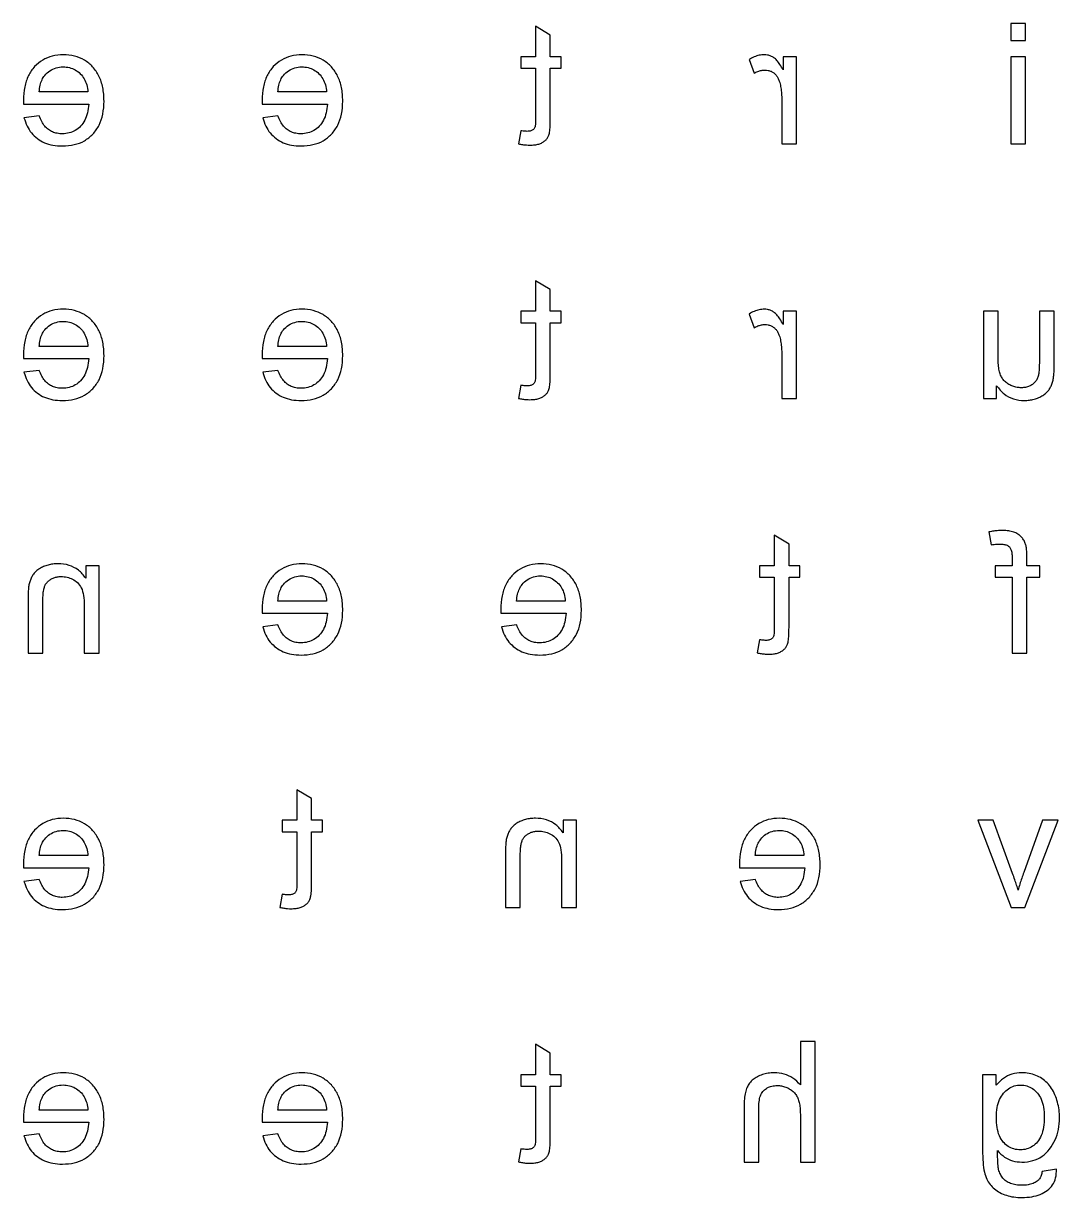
# Model space of a CAD drawing. Extents: x 20 to 296, y 20 to 296.
# Drawn here: x 163 to 228.1, y 153.2 to 227 of the extents above; entities that cross this region are included whole.
import ezdxf

# ---------------------------------------------------------------- set-up
doc = ezdxf.new("R2010")
doc.units = 0
doc.layers.add('english_lower_FINAL_Helvetica_C4_v3.0', color=7, linetype='CONTINUOUS')

msp = doc.modelspace()

# ---------------------------------------------------------------- linework, layer by layer
at = {"layer": 'english_lower_FINAL_Helvetica_C4_v3.0', "color": 7}
for p, q in [((196.102909, 226.314201), (195.177901, 226.872306)), ((195.177901, 226.872306), (195.177901, 224.955111)), ((225.971951, 227.042839), (225.041775, 227.042839)), ((225.041775, 227.042839), (225.041775, 225.973137)), ((225.971951, 225.973137), (225.971951, 227.042839)), ((196.102909, 224.955111), (196.102909, 226.314201)), ((225.041775, 225.973137), (225.971951, 225.973137)), ((225.971951, 225.973137), (225.971951, 225.973137)), ((195.177901, 224.955111), (194.242558, 224.955111)), ((194.242558, 224.955111), (194.242558, 224.231641)), ((196.785038, 224.955111), (196.102909, 224.955111)), ((196.785038, 224.231641), (196.785038, 224.955111)), ((208.593093, 224.779411), (208.913487, 223.916415)), ((211.574824, 224.955111), (210.737666, 224.955111)), ((210.737666, 224.955111), (210.737666, 224.12312)), ((211.574824, 219.467074), (211.574824, 224.955111)), ((225.971951, 224.955111), (225.041775, 224.955111)), ((225.041775, 224.955111), (225.041775, 219.467074)), ((225.971951, 219.467074), (225.971951, 224.955111)), ((194.242558, 224.231641), (195.177901, 224.231641)), ((195.177901, 224.231641), (195.177901, 221.022534)), ((196.102909, 221.074211), (196.102909, 224.231641)), ((196.102909, 224.231641), (196.785038, 224.231641)), ((167.041715, 222.738192), (163.977302, 222.738192)), ((167.041715, 222.738192), (167.041715, 222.738192)), ((182.04172, 222.738192), (178.977308, 222.738192)), ((182.04172, 222.738192), (182.04172, 222.738192)), ((210.644648, 222.340283), (210.644648, 219.467074)), ((163.000618, 221.973381), (167.093392, 221.973381)), ((178.000624, 221.973381), (182.093397, 221.973381)), ((163.987638, 221.234408), (163.026456, 221.115552)), ((163.987638, 221.234408), (163.987638, 221.234408)), ((178.987643, 221.234408), (178.026461, 221.115552)), ((178.987644, 221.234408), (178.987643, 221.234408)), ((194.242558, 220.299064), (194.108199, 219.477409)), ((194.242558, 220.299064), (194.242558, 220.299064)), ((210.644648, 219.467074), (211.574824, 219.467074)), ((211.574824, 219.467074), (211.574824, 219.467074)), ((225.041775, 219.467074), (225.971951, 219.467074)), ((225.971951, 219.467074), (225.971951, 219.467074)), ((196.102909, 210.314212), (195.177901, 210.872317)), ((195.177901, 210.872317), (195.177901, 208.955122)), ((196.102909, 208.955122), (196.102909, 210.314212)), ((195.177901, 208.955122), (194.242558, 208.955122)), ((194.242558, 208.955122), (194.242558, 208.231651)), ((196.785038, 208.955122), (196.102909, 208.955122)), ((196.785038, 208.231651), (196.785038, 208.955122)), ((211.574824, 208.955122), (210.737666, 208.955122)), ((210.737666, 208.955122), (210.737666, 208.123131)), ((211.574824, 203.467085), (211.574824, 208.955122)), ((224.246041, 208.955122), (223.315865, 208.955122)), ((223.315865, 208.955122), (223.315865, 203.467085)), ((224.246041, 206.014733), (224.246041, 208.955122)), ((227.765206, 208.955122), (226.83503, 208.955122)), ((226.83503, 208.955122), (226.83503, 205.91138)), ((227.765206, 205.554812), (227.765206, 208.955122)), ((194.242558, 208.231651), (195.177901, 208.231651)), ((195.177901, 208.231651), (195.177901, 205.022545)), ((196.102909, 205.074222), (196.102909, 208.231651)), ((196.102909, 208.231651), (196.785038, 208.231651)), ((208.593093, 208.779422), (208.913487, 207.916425)), ((167.041715, 206.738203), (163.977302, 206.738203)), ((167.041715, 206.738203), (167.041715, 206.738203)), ((182.04172, 206.738203), (178.977308, 206.738203)), ((182.04172, 206.738203), (182.04172, 206.738203)), ((163.000618, 205.973391), (167.093392, 205.973391)), ((178.000624, 205.973391), (182.093397, 205.973391)), ((210.644648, 206.340294), (210.644648, 203.467085)), ((163.987638, 205.234419), (163.026456, 205.115563)), ((163.987638, 205.234419), (163.987638, 205.234419)), ((178.987643, 205.234419), (178.026461, 205.115563)), ((178.987644, 205.234419), (178.987643, 205.234419)), ((194.242558, 204.299075), (194.108199, 203.47742)), ((194.242558, 204.299075), (194.242558, 204.299075)), ((224.147856, 203.467085), (224.147856, 204.273237)), ((210.644648, 203.467085), (211.574824, 203.467085)), ((211.574824, 203.467085), (211.574824, 203.467085)), ((223.315865, 203.467085), (224.147856, 203.467085)), ((224.147856, 203.467085), (224.147856, 203.467085)), ((211.102915, 194.314223), (210.177906, 194.872328)), ((210.177906, 194.872328), (210.177906, 192.955133)), ((223.663792, 195.079034), (223.803319, 194.267714)), ((211.102915, 192.955133), (211.102915, 194.314223)), ((225.126235, 193.461561), (225.126235, 192.955133)), ((226.051243, 192.955133), (226.051243, 193.539076)), ((167.744514, 192.955133), (166.907356, 192.955133)), ((166.907356, 192.955133), (166.907356, 192.174818)), ((167.744514, 187.467095), (167.744514, 192.955133)), ((210.177906, 192.955133), (209.242563, 192.955133)), ((209.242563, 192.955133), (209.242563, 192.231662)), ((211.785043, 192.955133), (211.102915, 192.955133)), ((211.785043, 192.231662), (211.785043, 192.955133)), ((225.126235, 192.955133), (224.056533, 192.955133)), ((224.056533, 192.955133), (224.056533, 192.231662)), ((226.872899, 192.955133), (226.051243, 192.955133)), ((226.872899, 192.231662), (226.872899, 192.955133)), ((209.242563, 192.231662), (210.177906, 192.231662)), ((210.177906, 192.231662), (210.177906, 189.022556)), ((211.102915, 189.074232), (211.102915, 192.231662)), ((211.102915, 192.231662), (211.785043, 192.231662)), ((224.056533, 192.231662), (225.126235, 192.231662)), ((225.126235, 192.231662), (225.126235, 187.467095)), ((226.051243, 187.467095), (226.051243, 192.231662)), ((226.051243, 192.231662), (226.872899, 192.231662)), ((163.284838, 190.841566), (163.284838, 187.467095)), ((164.215014, 187.467095), (164.215014, 190.805393)), ((166.814338, 190.464328), (166.814338, 187.467095)), ((182.04172, 190.738214), (178.977308, 190.738214)), ((182.04172, 190.738214), (182.04172, 190.738214)), ((197.041725, 190.738214), (193.977313, 190.738214)), ((197.041725, 190.738214), (197.041725, 190.738214)), ((178.000624, 189.973402), (182.093397, 189.973402)), ((193.000629, 189.973402), (197.093402, 189.973402)), ((178.987643, 189.234429), (178.026461, 189.115574)), ((178.987644, 189.234429), (178.987643, 189.234429)), ((193.987648, 189.234429), (193.026466, 189.115574)), ((193.987649, 189.234429), (193.987648, 189.234429)), ((209.242563, 188.299086), (209.108204, 187.477431)), ((209.242563, 188.299086), (209.242563, 188.299086)), ((163.284838, 187.467095), (164.215014, 187.467095)), ((166.814338, 187.467095), (167.744514, 187.467095)), ((167.744514, 187.467095), (167.744514, 187.467095)), ((225.126235, 187.467095), (226.051243, 187.467095)), ((226.051243, 187.467095), (226.051243, 187.467095)), ((181.102904, 178.314198), (180.177896, 178.872304)), ((180.177896, 178.872304), (180.177896, 176.955108)), ((181.102904, 176.955108), (181.102904, 178.314198)), ((180.177896, 176.955108), (179.242552, 176.955108)), ((179.242552, 176.955108), (179.242552, 176.231638)), ((181.785033, 176.955108), (181.102904, 176.955108)), ((181.785033, 176.231638), (181.785033, 176.955108)), ((197.744525, 176.955108), (196.907367, 176.955108)), ((196.907367, 176.955108), (196.907367, 176.174794)), ((197.744525, 171.467071), (197.744525, 176.955108)), ((223.934205, 176.955108), (222.97819, 176.955108)), ((222.97819, 176.955108), (225.055583, 171.467071)), ((225.153768, 173.606475), (223.934205, 176.955108)), ((227.029623, 176.955108), (225.8514, 173.668487)), ((225.923747, 171.467071), (228.011475, 176.955108)), ((228.011475, 176.955108), (227.029623, 176.955108)), ((179.242552, 176.231638), (180.177896, 176.231638)), ((180.177896, 176.231638), (180.177896, 173.022532)), ((181.102904, 173.074208), (181.102904, 176.231638)), ((181.102904, 176.231638), (181.785033, 176.231638)), ((167.041715, 174.738189), (163.977302, 174.738189)), ((167.041715, 174.738189), (167.041715, 174.738189)), ((193.284849, 174.841542), (193.284849, 171.467071)), ((194.215024, 171.467071), (194.215024, 174.805368)), ((196.814349, 174.464304), (196.814349, 171.467071)), ((212.041731, 174.738189), (208.977318, 174.738189)), ((212.041731, 174.738189), (212.041731, 174.738189)), ((163.000618, 173.973378), (167.093392, 173.973378)), ((208.000634, 173.973378), (212.093408, 173.973378)), ((163.987638, 173.234405), (163.026456, 173.115549)), ((163.987638, 173.234405), (163.987638, 173.234405)), ((208.987654, 173.234405), (208.026472, 173.115549)), ((208.987654, 173.234405), (208.987654, 173.234405)), ((179.242552, 172.299061), (179.108194, 171.477406)), ((179.242552, 172.299061), (179.242552, 172.299061)), ((193.284849, 171.467071), (194.215024, 171.467071)), ((196.814349, 171.467071), (197.744525, 171.467071)), ((197.744525, 171.467071), (197.744525, 171.467071)), ((225.055583, 171.467071), (225.923747, 171.467071)), ((225.923747, 171.467071), (225.923747, 171.467071)), ((196.102909, 162.314209), (195.177901, 162.872315)), ((195.177901, 162.872315), (195.177901, 160.955119)), ((212.74453, 163.042847), (211.814354, 163.042847)), ((211.814354, 163.042847), (211.814354, 160.324666)), ((212.74453, 155.467082), (212.74453, 163.042847)), ((196.102909, 160.955119), (196.102909, 162.314209)), ((195.177901, 160.955119), (194.242558, 160.955119)), ((194.242558, 160.955119), (194.242558, 160.231649)), ((196.785038, 160.955119), (196.102909, 160.955119)), ((196.785038, 160.231649), (196.785038, 160.955119)), ((224.122017, 160.955119), (223.264189, 160.955119)), ((223.264189, 160.955119), (223.264189, 156.211222)), ((224.122017, 160.293661), (224.122017, 160.955119)), ((194.242558, 160.231649), (195.177901, 160.231649)), ((195.177901, 160.231649), (195.177901, 157.022542)), ((196.102909, 157.074219), (196.102909, 160.231649)), ((196.102909, 160.231649), (196.785038, 160.231649)), ((167.041715, 158.7382), (163.977302, 158.7382)), ((167.041715, 158.7382), (167.041715, 158.7382)), ((182.04172, 158.7382), (178.977308, 158.7382)), ((182.04172, 158.7382), (182.04172, 158.7382)), ((208.274519, 158.944906), (208.274519, 155.467082)), ((209.204694, 155.467082), (209.204694, 158.944906)), ((163.000618, 157.973389), (167.093392, 157.973389)), ((178.000624, 157.973389), (182.093397, 157.973389)), ((211.814354, 158.469482), (211.814354, 155.467082)), ((227.145089, 158.309286), (227.145089, 158.309286)), ((163.987638, 157.234416), (163.026456, 157.11556)), ((163.987638, 157.234416), (163.987638, 157.234416)), ((178.987643, 157.234416), (178.026461, 157.11556)), ((178.987644, 157.234416), (178.987643, 157.234416)), ((194.242558, 156.299072), (194.108199, 155.477417)), ((194.242558, 156.299072), (194.242558, 156.299072)), ((208.274519, 155.467082), (209.204694, 155.467082)), ((211.814354, 155.467082), (212.74453, 155.467082)), ((212.74453, 155.467082), (212.74453, 155.467082)), ((227.915068, 155.012329), (227.01073, 154.87797)), ((227.915068, 155.012329), (227.915068, 155.012329))]:
    msp.add_line(p, q, dxfattribs=at)
for points, knots in [([(167.351773, 220.082023), (167.493892, 220.262649), (167.788144, 220.63663), (168.010622, 221.367265), (168.077607, 222.173393), (168.011967, 222.99028), (167.778081, 223.734885), (167.372162, 224.329879), (166.837987, 224.767066), (166.193977, 225.030021), (165.498756, 225.10428), (164.809437, 225.031013), (164.183552, 224.77251), (163.662793, 224.344568), (163.265725, 223.761628), (163.037135, 223.031487), (162.992938, 222.48058), (162.995959, 222.150989), (162.997787, 222.068303), (162.999614, 222.007064), (163.000618, 221.973381)], [0, 0, 0, 0, 0.68442, 1.41707, 2.247001, 3.105051, 3.86003, 4.561418, 5.234878, 5.902169, 6.618069, 7.3121, 7.9615, 8.619727, 9.306774, 10.047047, 10.888929, 10.95324, 11.035941, 11.137038, 11.137038, 11.137038, 11.137038]), ([(182.351779, 220.082023), (182.493897, 220.262649), (182.788149, 220.63663), (183.010628, 221.367265), (183.077612, 222.173393), (183.011972, 222.99028), (182.778086, 223.734885), (182.372167, 224.329879), (181.837992, 224.767066), (181.193982, 225.030021), (180.498761, 225.10428), (179.809443, 225.031013), (179.183557, 224.77251), (178.662798, 224.344568), (178.26573, 223.761628), (178.037141, 223.031487), (177.992944, 222.48058), (177.995965, 222.150989), (177.997792, 222.068303), (177.999619, 222.007064), (178.000624, 221.973381)], [0, 0, 0, 0, 0.68442, 1.41707, 2.247001, 3.105051, 3.86003, 4.561418, 5.234878, 5.902169, 6.618069, 7.3121, 7.9615, 8.619727, 9.306774, 10.047047, 10.888929, 10.95324, 11.035941, 11.137038, 11.137038, 11.137038, 11.137038]), ([(210.737666, 224.12312), (210.670865, 224.239713), (210.550478, 224.449838), (210.356097, 224.711807), (210.164228, 224.894815), (209.964428, 225.001829), (209.760926, 225.066213), (209.514033, 225.088043), (209.226253, 225.054617), (208.901275, 224.953363), (208.698599, 224.838963), (208.593093, 224.779411)], [0, 0, 0, 0, 0.402848, 0.726012, 0.975985, 1.190812, 1.400029, 1.612337, 1.929317, 2.263283, 2.625892, 2.625892, 2.625892, 2.625892]), ([(163.977302, 222.738192), (163.994684, 222.880095), (164.026897, 223.143075), (164.141486, 223.498936), (164.341207, 223.819968), (164.637043, 224.090491), (165.039454, 224.279325), (165.468225, 224.330523), (165.883383, 224.285813), (166.25703, 224.138068), (166.57535, 223.896184), (166.82484, 223.57298), (166.990948, 223.177083), (167.024303, 222.888723), (167.041715, 222.738192)], [0, 0, 0, 0, 0.428382, 0.793891, 1.111111, 1.552854, 1.976702, 2.423407, 2.831001, 3.218364, 3.613519, 4.015839, 4.430444, 4.883257, 4.883257, 4.883257, 4.883257]), ([(178.977308, 222.738192), (178.994689, 222.880095), (179.026902, 223.143075), (179.141491, 223.498936), (179.341212, 223.819968), (179.637048, 224.090491), (180.039459, 224.279325), (180.46823, 224.330523), (180.883389, 224.285813), (181.257036, 224.138068), (181.575355, 223.896184), (181.824845, 223.57298), (181.990954, 223.177083), (182.024308, 222.888723), (182.04172, 222.738192)], [0, 0, 0, 0, 0.428382, 0.793891, 1.111111, 1.552854, 1.976702, 2.423407, 2.831001, 3.218364, 3.613519, 4.015839, 4.430444, 4.883257, 4.883257, 4.883257, 4.883257]), ([(208.913487, 223.916415), (208.988052, 223.956538), (209.132368, 224.034197), (209.36413, 224.101871), (209.585161, 224.125164), (209.792011, 224.104993), (209.979409, 224.041302), (210.147792, 223.936411), (210.296602, 223.799375), (210.414165, 223.625926), (210.510214, 223.385038), (210.58141, 223.080857), (210.635665, 222.717524), (210.641608, 222.467963), (210.644648, 222.340283)], [0, 0, 0, 0, 0.253449, 0.490542, 0.719018, 0.916473, 1.109306, 1.307242, 1.507523, 1.712014, 1.929983, 2.281754, 2.647162, 3.029955, 3.029955, 3.029955, 3.029955]), ([(167.093392, 221.973381), (167.074901, 221.786614), (167.040205, 221.436155), (166.868286, 220.958314), (166.602462, 220.580655), (166.263547, 220.306131), (165.865467, 220.139643), (165.471289, 220.095699), (165.115188, 220.125429), (164.816603, 220.215803), (164.550135, 220.36899), (164.320427, 220.592339), (164.127111, 220.885554), (164.036051, 221.113315), (163.987638, 221.234408)], [0, 0, 0, 0, 0.56151, 1.053643, 1.504523, 1.930468, 2.345072, 2.781287, 3.107071, 3.41165, 3.709563, 4.020236, 4.364215, 4.754705, 4.754705, 4.754705, 4.754705]), ([(182.093397, 221.973381), (182.074907, 221.786614), (182.04021, 221.436155), (181.868292, 220.958314), (181.602467, 220.580655), (181.263552, 220.306131), (180.865472, 220.139643), (180.471295, 220.095699), (180.115193, 220.125429), (179.816609, 220.215803), (179.55014, 220.36899), (179.320432, 220.592339), (179.127116, 220.885554), (179.036057, 221.113315), (178.987644, 221.234408)], [0, 0, 0, 0, 0.56151, 1.053643, 1.504523, 1.930468, 2.345072, 2.781287, 3.107071, 3.41165, 3.709563, 4.020236, 4.364215, 4.754705, 4.754705, 4.754705, 4.754705]), ([(163.026456, 221.115552), (163.083616, 220.93895), (163.194179, 220.597354), (163.484855, 220.150025), (163.858172, 219.789565), (164.317328, 219.525889), (164.855429, 219.372299), (165.490146, 219.323538), (166.169542, 219.390486), (166.84358, 219.632628), (167.183648, 219.93335), (167.351773, 220.082023)], [0, 0, 0, 0, 0.554895, 1.073316, 1.581748, 2.0988, 2.644921, 3.246591, 3.998672, 4.681959, 5.350074, 5.350074, 5.350074, 5.350074]), ([(178.026461, 221.115552), (178.083621, 220.93895), (178.194185, 220.597354), (178.48486, 220.150025), (178.858178, 219.789565), (179.317333, 219.525889), (179.855434, 219.372299), (180.490151, 219.323538), (181.169547, 219.390486), (181.843586, 219.632628), (182.183654, 219.93335), (182.351779, 220.082023)], [0, 0, 0, 0, 0.554895, 1.073316, 1.581748, 2.0988, 2.644921, 3.246591, 3.998672, 4.681959, 5.350074, 5.350074, 5.350074, 5.350074]), ([(194.108199, 219.477409), (194.192228, 219.461002), (194.353446, 219.429523), (194.588312, 219.401643), (194.84322, 219.3905), (195.108861, 219.404306), (195.375369, 219.453972), (195.593237, 219.543949), (195.765094, 219.664693), (195.899583, 219.806555), (196.007941, 219.98794), (196.065143, 220.252671), (196.098135, 220.621245), (196.10117, 220.909248), (196.102909, 221.074211)], [0, 0, 0, 0, 0.256782, 0.492664, 0.708752, 1.021615, 1.288832, 1.518109, 1.722963, 1.91429, 2.101104, 2.348729, 2.717583, 3.212116, 3.212116, 3.212116, 3.212116]), ([(195.177901, 221.022534), (195.177258, 220.944533), (195.176143, 220.809392), (195.162356, 220.638586), (195.140431, 220.517772), (195.092688, 220.439033), (195.038529, 220.377662), (194.969971, 220.324832), (194.881086, 220.287966), (194.772432, 220.266752), (194.655218, 220.261071), (194.529058, 220.266387), (194.392855, 220.278723), (194.295141, 220.291948), (194.242558, 220.299064)], [0, 0, 0, 0, 0.233749, 0.404985, 0.515422, 0.596968, 0.677505, 0.760303, 0.854169, 0.96329, 1.090977, 1.20531, 1.341924, 1.501098, 1.501098, 1.501098, 1.501098]), ([(167.351773, 204.082034), (167.493892, 204.26266), (167.788144, 204.63664), (168.010622, 205.367276), (168.077607, 206.173404), (168.011967, 206.990291), (167.778081, 207.734896), (167.372162, 208.32989), (166.837987, 208.767077), (166.193977, 209.030032), (165.498756, 209.104291), (164.809437, 209.031024), (164.183552, 208.772521), (163.662793, 208.344579), (163.265725, 207.761639), (163.037135, 207.031497), (162.992938, 206.480591), (162.995959, 206.151), (162.997787, 206.068313), (162.999614, 206.007075), (163.000618, 205.973391)], [0, 0, 0, 0, 0.68442, 1.41707, 2.247001, 3.105051, 3.86003, 4.561418, 5.234878, 5.902169, 6.618069, 7.3121, 7.9615, 8.619727, 9.306774, 10.047047, 10.888929, 10.95324, 11.035941, 11.137038, 11.137038, 11.137038, 11.137038]), ([(182.351779, 204.082034), (182.493897, 204.26266), (182.788149, 204.63664), (183.010628, 205.367276), (183.077612, 206.173404), (183.011972, 206.990291), (182.778086, 207.734896), (182.372167, 208.32989), (181.837992, 208.767077), (181.193982, 209.030032), (180.498761, 209.104291), (179.809443, 209.031024), (179.183557, 208.772521), (178.662798, 208.344579), (178.26573, 207.761639), (178.037141, 207.031497), (177.992944, 206.480591), (177.995965, 206.151), (177.997792, 206.068313), (177.999619, 206.007075), (178.000624, 205.973391)], [0, 0, 0, 0, 0.68442, 1.41707, 2.247001, 3.105051, 3.86003, 4.561418, 5.234878, 5.902169, 6.618069, 7.3121, 7.9615, 8.619727, 9.306774, 10.047047, 10.888929, 10.95324, 11.035941, 11.137038, 11.137038, 11.137038, 11.137038]), ([(210.737666, 208.123131), (210.670865, 208.239724), (210.550478, 208.449849), (210.356097, 208.711817), (210.164228, 208.894826), (209.964428, 209.00184), (209.760926, 209.066224), (209.514033, 209.088054), (209.226253, 209.054628), (208.901275, 208.953374), (208.698599, 208.838974), (208.593093, 208.779422)], [0, 0, 0, 0, 0.402848, 0.726012, 0.975985, 1.190812, 1.400029, 1.612337, 1.929317, 2.263283, 2.625892, 2.625892, 2.625892, 2.625892]), ([(163.977302, 206.738203), (163.994684, 206.880106), (164.026897, 207.143086), (164.141486, 207.498947), (164.341207, 207.819979), (164.637043, 208.090502), (165.039454, 208.279336), (165.468225, 208.330534), (165.883383, 208.285824), (166.25703, 208.138079), (166.57535, 207.896195), (166.82484, 207.572991), (166.990948, 207.177094), (167.024303, 206.888734), (167.041715, 206.738203)], [0, 0, 0, 0, 0.428382, 0.793891, 1.111111, 1.552854, 1.976702, 2.423407, 2.831001, 3.218364, 3.613519, 4.015839, 4.430444, 4.883257, 4.883257, 4.883257, 4.883257]), ([(178.977308, 206.738203), (178.994689, 206.880106), (179.026902, 207.143086), (179.141491, 207.498947), (179.341212, 207.819979), (179.637048, 208.090502), (180.039459, 208.279336), (180.46823, 208.330534), (180.883389, 208.285824), (181.257036, 208.138079), (181.575355, 207.896195), (181.824845, 207.572991), (181.990954, 207.177094), (182.024308, 206.888734), (182.04172, 206.738203)], [0, 0, 0, 0, 0.428382, 0.793891, 1.111111, 1.552854, 1.976702, 2.423407, 2.831001, 3.218364, 3.613519, 4.015839, 4.430444, 4.883257, 4.883257, 4.883257, 4.883257]), ([(208.913487, 207.916425), (208.988052, 207.956549), (209.132368, 208.034207), (209.36413, 208.101882), (209.585161, 208.125175), (209.792011, 208.105004), (209.979409, 208.041312), (210.147792, 207.936422), (210.296602, 207.799385), (210.414165, 207.625936), (210.510214, 207.385049), (210.58141, 207.080868), (210.635665, 206.717534), (210.641608, 206.467974), (210.644648, 206.340294)], [0, 0, 0, 0, 0.253449, 0.490542, 0.719018, 0.916473, 1.109306, 1.307242, 1.507523, 1.712014, 1.929983, 2.281754, 2.647162, 3.029955, 3.029955, 3.029955, 3.029955]), ([(167.093392, 205.973391), (167.074901, 205.786624), (167.040205, 205.436166), (166.868286, 204.958325), (166.602462, 204.580666), (166.263547, 204.306141), (165.865467, 204.139654), (165.471289, 204.095709), (165.115188, 204.12544), (164.816603, 204.215814), (164.550135, 204.369001), (164.320427, 204.59235), (164.127111, 204.885564), (164.036051, 205.113326), (163.987638, 205.234419)], [0, 0, 0, 0, 0.56151, 1.053643, 1.504523, 1.930468, 2.345072, 2.781287, 3.107071, 3.41165, 3.709563, 4.020236, 4.364215, 4.754705, 4.754705, 4.754705, 4.754705]), ([(182.093397, 205.973391), (182.074907, 205.786624), (182.04021, 205.436166), (181.868292, 204.958325), (181.602467, 204.580666), (181.263552, 204.306141), (180.865472, 204.139654), (180.471295, 204.095709), (180.115193, 204.12544), (179.816609, 204.215814), (179.55014, 204.369001), (179.320432, 204.59235), (179.127116, 204.885564), (179.036057, 205.113326), (178.987644, 205.234419)], [0, 0, 0, 0, 0.56151, 1.053643, 1.504523, 1.930468, 2.345072, 2.781287, 3.107071, 3.41165, 3.709563, 4.020236, 4.364215, 4.754705, 4.754705, 4.754705, 4.754705]), ([(226.83503, 205.91138), (226.834203, 205.767016), (226.832748, 205.513346), (226.815548, 205.185666), (226.785556, 204.922188), (226.707589, 204.701695), (226.580854, 204.502907), (226.41086, 204.342075), (226.202129, 204.22621), (225.961994, 204.157283), (225.70021, 204.136805), (225.429608, 204.159174), (225.163773, 204.231487), (224.914461, 204.347764), (224.694241, 204.507077), (224.516737, 204.705888), (224.386864, 204.947984), (224.302803, 205.244257), (224.253731, 205.605793), (224.248751, 205.870623), (224.246041, 206.014733)], [0, 0, 0, 0, 0.43298, 0.760812, 0.984685, 1.225852, 1.455204, 1.685908, 1.920366, 2.164555, 2.429675, 2.703998, 2.975183, 3.251819, 3.525033, 3.784956, 4.044461, 4.341994, 4.703992, 5.13612, 5.13612, 5.13612, 5.13612]), ([(227.424142, 203.994184), (227.466732, 204.060768), (227.554231, 204.197561), (227.646542, 204.432507), (227.71036, 204.670347), (227.745558, 204.92764), (227.762394, 205.217696), (227.764203, 205.434591), (227.765206, 205.554812)], [0, 0, 0, 0, 0.236628, 0.486136, 0.7534, 0.973863, 1.263871, 1.624512, 1.624512, 1.624512, 1.624512]), ([(163.026456, 205.115563), (163.083616, 204.938961), (163.194179, 204.597364), (163.484855, 204.150036), (163.858172, 203.789575), (164.317328, 203.5259), (164.855429, 203.37231), (165.490146, 203.323549), (166.169542, 203.390497), (166.84358, 203.632638), (167.183648, 203.933361), (167.351773, 204.082034)], [0, 0, 0, 0, 0.554895, 1.073316, 1.581748, 2.0988, 2.644921, 3.246591, 3.998672, 4.681959, 5.350074, 5.350074, 5.350074, 5.350074]), ([(178.026461, 205.115563), (178.083621, 204.938961), (178.194185, 204.597364), (178.48486, 204.150036), (178.858178, 203.789575), (179.317333, 203.5259), (179.855434, 203.37231), (180.490151, 203.323549), (181.169547, 203.390497), (181.843586, 203.632638), (182.183654, 203.933361), (182.351779, 204.082034)], [0, 0, 0, 0, 0.554895, 1.073316, 1.581748, 2.0988, 2.644921, 3.246591, 3.998672, 4.681959, 5.350074, 5.350074, 5.350074, 5.350074]), ([(194.108199, 203.47742), (194.192228, 203.461013), (194.353446, 203.429534), (194.588312, 203.401654), (194.84322, 203.39051), (195.108861, 203.404317), (195.375369, 203.453983), (195.593237, 203.54396), (195.765094, 203.664704), (195.899583, 203.806566), (196.007941, 203.987951), (196.065143, 204.252682), (196.098135, 204.621255), (196.10117, 204.909259), (196.102909, 205.074222)], [0, 0, 0, 0, 0.256782, 0.492664, 0.708752, 1.021615, 1.288832, 1.518109, 1.722963, 1.91429, 2.101104, 2.348729, 2.717583, 3.212116, 3.212116, 3.212116, 3.212116]), ([(195.177901, 205.022545), (195.177258, 204.944544), (195.176143, 204.809402), (195.162356, 204.638597), (195.140431, 204.517783), (195.092688, 204.439044), (195.038529, 204.377673), (194.969971, 204.324842), (194.881086, 204.287977), (194.772432, 204.266762), (194.655218, 204.261082), (194.529058, 204.266398), (194.392855, 204.278734), (194.295141, 204.291959), (194.242558, 204.299075)], [0, 0, 0, 0, 0.233749, 0.404985, 0.515422, 0.596968, 0.677505, 0.760303, 0.854169, 0.96329, 1.090977, 1.20531, 1.341924, 1.501098, 1.501098, 1.501098, 1.501098]), ([(224.147856, 204.273237), (224.295914, 204.088379), (224.582354, 203.730745), (225.206407, 203.405086), (225.76526, 203.328522), (226.204477, 203.356216), (226.510714, 203.418506), (226.796086, 203.520233), (227.049089, 203.652956), (227.26482, 203.806161), (227.372564, 203.933315), (227.424142, 203.994184)], [0, 0, 0, 0, 0.704138, 1.362253, 2.052735, 2.370357, 2.679803, 2.987093, 3.275776, 3.535539, 3.774082, 3.774082, 3.774082, 3.774082]), ([(226.051243, 193.539076), (226.049548, 193.651517), (226.046466, 193.85593), (226.016209, 194.131679), (225.957705, 194.374375), (225.848941, 194.590824), (225.688387, 194.78956), (225.480976, 194.958393), (225.217026, 195.086806), (224.892621, 195.158583), (224.567323, 195.177265), (224.254138, 195.164258), (223.964063, 195.133331), (223.766182, 195.097549), (223.663792, 195.079034)], [0, 0, 0, 0, 0.337222, 0.613055, 0.830726, 1.08263, 1.332548, 1.592156, 1.878733, 2.204618, 2.582128, 2.853339, 3.144383, 3.456453, 3.456453, 3.456453, 3.456453]), ([(223.803319, 194.267714), (223.866374, 194.278042), (223.989774, 194.298255), (224.172776, 194.315138), (224.377629, 194.322673), (224.591706, 194.309926), (224.799533, 194.253058), (224.962627, 194.146505), (225.064423, 193.970797), (225.118234, 193.737196), (225.123364, 193.560473), (225.126235, 193.461561)], [0, 0, 0, 0, 0.191643, 0.375044, 0.550837, 0.806565, 1.015278, 1.19144, 1.375125, 1.608256, 1.904603, 1.904603, 1.904603, 1.904603]), ([(164.251187, 192.898288), (164.164388, 192.857984), (163.99891, 192.781147), (163.78578, 192.623857), (163.619996, 192.438417), (163.495362, 192.227995), (163.399031, 191.996539), (163.333326, 191.761805), (163.302365, 191.50262), (163.28724, 191.200655), (163.285703, 190.970783), (163.284838, 190.841566)], [0, 0, 0, 0, 0.286575, 0.546337, 0.788283, 1.027866, 1.276445, 1.538866, 1.75609, 2.058028, 2.445643, 2.445643, 2.445643, 2.445643]), ([(166.907356, 192.174818), (166.764554, 192.355231), (166.484687, 192.708809), (165.854644, 193.021491), (165.289271, 193.093308), (164.842885, 193.066178), (164.535513, 193.008377), (164.345225, 192.934699), (164.251187, 192.898288)], [0, 0, 0, 0, 0.683075, 1.338705, 2.047514, 2.369684, 2.678789, 2.98079, 2.98079, 2.98079, 2.98079]), ([(182.351779, 188.082045), (182.493897, 188.262671), (182.788149, 188.636651), (183.010628, 189.367287), (183.077612, 190.173414), (183.011972, 190.990302), (182.778086, 191.734907), (182.372167, 192.329901), (181.837992, 192.767088), (181.193982, 193.030043), (180.498761, 193.104302), (179.809443, 193.031035), (179.183557, 192.772532), (178.662798, 192.34459), (178.26573, 191.76165), (178.037141, 191.031508), (177.992944, 190.480602), (177.995965, 190.151011), (177.997792, 190.068324), (177.999619, 190.007086), (178.000624, 189.973402)], [0, 0, 0, 0, 0.68442, 1.41707, 2.247001, 3.105051, 3.86003, 4.561418, 5.234878, 5.902169, 6.618069, 7.3121, 7.9615, 8.619727, 9.306774, 10.047047, 10.888929, 10.95324, 11.035941, 11.137038, 11.137038, 11.137038, 11.137038]), ([(197.351784, 188.082045), (197.493902, 188.262671), (197.788154, 188.636651), (198.010633, 189.367287), (198.077617, 190.173414), (198.011978, 190.990302), (197.778091, 191.734907), (197.372172, 192.329901), (196.837998, 192.767088), (196.193988, 193.030043), (195.498767, 193.104302), (194.809448, 193.031035), (194.183563, 192.772532), (193.662803, 192.34459), (193.265736, 191.76165), (193.037146, 191.031508), (192.992949, 190.480602), (192.99597, 190.151011), (192.997798, 190.068324), (192.999624, 190.007086), (193.000629, 189.973402)], [0, 0, 0, 0, 0.68442, 1.41707, 2.247001, 3.105051, 3.86003, 4.561418, 5.234878, 5.902169, 6.618069, 7.3121, 7.9615, 8.619727, 9.306774, 10.047047, 10.888929, 10.95324, 11.035941, 11.137038, 11.137038, 11.137038, 11.137038]), ([(164.215014, 190.805393), (164.216865, 190.921115), (164.220236, 191.131814), (164.2541, 191.416376), (164.312692, 191.646972), (164.408217, 191.833127), (164.540458, 191.988429), (164.653308, 192.063845), (164.711108, 192.102471)], [0, 0, 0, 0, 0.347016, 0.63182, 0.858186, 1.056698, 1.254559, 1.462304, 1.462304, 1.462304, 1.462304]), ([(164.711108, 192.102471), (164.774447, 192.136827), (164.903255, 192.206694), (165.124226, 192.26136), (165.404425, 192.281917), (165.734225, 192.247633), (166.085945, 192.116643), (166.409869, 191.906586), (166.662665, 191.551859), (166.794396, 191.050255), (166.807194, 190.674232), (166.814338, 190.464328)], [0, 0, 0, 0, 0.215448, 0.438143, 0.676037, 1.056737, 1.421861, 1.79373, 2.198105, 2.696211, 3.325599, 3.325599, 3.325599, 3.325599]), ([(178.977308, 190.738214), (178.994689, 190.880117), (179.026902, 191.143097), (179.141491, 191.498958), (179.341212, 191.819989), (179.637048, 192.090513), (180.039459, 192.279347), (180.46823, 192.330545), (180.883389, 192.285835), (181.257036, 192.13809), (181.575355, 191.896206), (181.824845, 191.573002), (181.990954, 191.177105), (182.024308, 190.888745), (182.04172, 190.738214)], [0, 0, 0, 0, 0.428382, 0.793891, 1.111111, 1.552854, 1.976702, 2.423407, 2.831001, 3.218364, 3.613519, 4.015839, 4.430444, 4.883257, 4.883257, 4.883257, 4.883257]), ([(193.977313, 190.738214), (193.994695, 190.880117), (194.026907, 191.143097), (194.141496, 191.498958), (194.341217, 191.819989), (194.637054, 192.090513), (195.039464, 192.279347), (195.468236, 192.330545), (195.883394, 192.285835), (196.257041, 192.13809), (196.575361, 191.896206), (196.824851, 191.573002), (196.990959, 191.177105), (197.024313, 190.888745), (197.041725, 190.738214)], [0, 0, 0, 0, 0.428382, 0.793891, 1.111111, 1.552854, 1.976702, 2.423407, 2.831001, 3.218364, 3.613519, 4.015839, 4.430444, 4.883257, 4.883257, 4.883257, 4.883257]), ([(182.093397, 189.973402), (182.074907, 189.786635), (182.04021, 189.436177), (181.868292, 188.958336), (181.602467, 188.580677), (181.263552, 188.306152), (180.865472, 188.139665), (180.471295, 188.09572), (180.115193, 188.125451), (179.816609, 188.215825), (179.55014, 188.369012), (179.320432, 188.592361), (179.127116, 188.885575), (179.036057, 189.113337), (178.987644, 189.234429)], [0, 0, 0, 0, 0.56151, 1.053643, 1.504523, 1.930468, 2.345072, 2.781287, 3.107071, 3.41165, 3.709563, 4.020236, 4.364215, 4.754705, 4.754705, 4.754705, 4.754705]), ([(197.093402, 189.973402), (197.074912, 189.786635), (197.040215, 189.436177), (196.868297, 188.958336), (196.602472, 188.580677), (196.263557, 188.306152), (195.865477, 188.139665), (195.4713, 188.09572), (195.115198, 188.125451), (194.816614, 188.215825), (194.550146, 188.369012), (194.320437, 188.592361), (194.127122, 188.885575), (194.036062, 189.113337), (193.987649, 189.234429)], [0, 0, 0, 0, 0.56151, 1.053643, 1.504523, 1.930468, 2.345072, 2.781287, 3.107071, 3.41165, 3.709563, 4.020236, 4.364215, 4.754705, 4.754705, 4.754705, 4.754705]), ([(178.026461, 189.115574), (178.083621, 188.938971), (178.194185, 188.597375), (178.48486, 188.150047), (178.858178, 187.789586), (179.317333, 187.52591), (179.855434, 187.372321), (180.490151, 187.32356), (181.169547, 187.390508), (181.843586, 187.632649), (182.183654, 187.933372), (182.351779, 188.082045)], [0, 0, 0, 0, 0.554895, 1.073316, 1.581748, 2.0988, 2.644921, 3.246591, 3.998672, 4.681959, 5.350074, 5.350074, 5.350074, 5.350074]), ([(193.026466, 189.115574), (193.083627, 188.938971), (193.19419, 188.597375), (193.484865, 188.150047), (193.858183, 187.789586), (194.317338, 187.52591), (194.855439, 187.372321), (195.490156, 187.32356), (196.169553, 187.390508), (196.843591, 187.632649), (197.183659, 187.933372), (197.351784, 188.082045)], [0, 0, 0, 0, 0.554895, 1.073316, 1.581748, 2.0988, 2.644921, 3.246591, 3.998672, 4.681959, 5.350074, 5.350074, 5.350074, 5.350074]), ([(209.108204, 187.477431), (209.192233, 187.461023), (209.353451, 187.429544), (209.588317, 187.401665), (209.843225, 187.390521), (210.108866, 187.404328), (210.375374, 187.453993), (210.593242, 187.543971), (210.765099, 187.664715), (210.899588, 187.806577), (211.007946, 187.987962), (211.065148, 188.252693), (211.09814, 188.621266), (211.101176, 188.909269), (211.102915, 189.074232)], [0, 0, 0, 0, 0.256782, 0.492664, 0.708752, 1.021615, 1.288832, 1.518109, 1.722963, 1.91429, 2.101104, 2.348729, 2.717583, 3.212116, 3.212116, 3.212116, 3.212116]), ([(210.177906, 189.022556), (210.177263, 188.944555), (210.176148, 188.809413), (210.162361, 188.638607), (210.140436, 188.517793), (210.092694, 188.439054), (210.038534, 188.377684), (209.969976, 188.324853), (209.881091, 188.287988), (209.772438, 188.266773), (209.655223, 188.261093), (209.529063, 188.266409), (209.392861, 188.278745), (209.295146, 188.291969), (209.242563, 188.299086)], [0, 0, 0, 0, 0.233749, 0.404985, 0.515422, 0.596968, 0.677505, 0.760303, 0.854169, 0.96329, 1.090977, 1.20531, 1.341924, 1.501098, 1.501098, 1.501098, 1.501098]), ([(167.351773, 172.08202), (167.493892, 172.262646), (167.788144, 172.636627), (168.010622, 173.367263), (168.077607, 174.17339), (168.011967, 174.990278), (167.778081, 175.734882), (167.372162, 176.329876), (166.837987, 176.767063), (166.193977, 177.030018), (165.498756, 177.104277), (164.809437, 177.031011), (164.183552, 176.772507), (163.662793, 176.344565), (163.265725, 175.761625), (163.037135, 175.031484), (162.992938, 174.480578), (162.995959, 174.150987), (162.997787, 174.0683), (162.999614, 174.007062), (163.000618, 173.973378)], [0, 0, 0, 0, 0.68442, 1.41707, 2.247001, 3.105051, 3.86003, 4.561418, 5.234878, 5.902169, 6.618069, 7.3121, 7.9615, 8.619727, 9.306774, 10.047047, 10.888929, 10.95324, 11.035941, 11.137038, 11.137038, 11.137038, 11.137038]), ([(194.251198, 176.898264), (194.164398, 176.85796), (193.99892, 176.781122), (193.785791, 176.623833), (193.620006, 176.438393), (193.495373, 176.227971), (193.399041, 175.996514), (193.333336, 175.76178), (193.302376, 175.502595), (193.287251, 175.20063), (193.285713, 174.970759), (193.284849, 174.841542)], [0, 0, 0, 0, 0.286575, 0.546337, 0.788283, 1.027866, 1.276445, 1.538866, 1.75609, 2.058028, 2.445643, 2.445643, 2.445643, 2.445643]), ([(196.907367, 176.174794), (196.764564, 176.355207), (196.484697, 176.708784), (195.854654, 177.021466), (195.289282, 177.093284), (194.842895, 177.066154), (194.535523, 177.008353), (194.345236, 176.934675), (194.251198, 176.898264)], [0, 0, 0, 0, 0.683075, 1.338705, 2.047514, 2.369684, 2.678789, 2.98079, 2.98079, 2.98079, 2.98079]), ([(212.351789, 172.08202), (212.493908, 172.262646), (212.788159, 172.636627), (213.010638, 173.367263), (213.077622, 174.17339), (213.011983, 174.990278), (212.778097, 175.734882), (212.372177, 176.329876), (211.838003, 176.767063), (211.193993, 177.030018), (210.498772, 177.104277), (209.809453, 177.031011), (209.183568, 176.772507), (208.662809, 176.344565), (208.265741, 175.761625), (208.037151, 175.031484), (207.992954, 174.480578), (207.995975, 174.150987), (207.997803, 174.0683), (207.999629, 174.007062), (208.000634, 173.973378)], [0, 0, 0, 0, 0.68442, 1.41707, 2.247001, 3.105051, 3.86003, 4.561418, 5.234878, 5.902169, 6.618069, 7.3121, 7.9615, 8.619727, 9.306774, 10.047047, 10.888929, 10.95324, 11.035941, 11.137038, 11.137038, 11.137038, 11.137038]), ([(163.977302, 174.738189), (163.994684, 174.880093), (164.026897, 175.143073), (164.141486, 175.498934), (164.341207, 175.819965), (164.637043, 176.090488), (165.039454, 176.279322), (165.468225, 176.330521), (165.883383, 176.28581), (166.25703, 176.138065), (166.57535, 175.896181), (166.82484, 175.572977), (166.990948, 175.177081), (167.024303, 174.88872), (167.041715, 174.738189)], [0, 0, 0, 0, 0.428382, 0.793891, 1.111111, 1.552854, 1.976702, 2.423407, 2.831001, 3.218364, 3.613519, 4.015839, 4.430444, 4.883257, 4.883257, 4.883257, 4.883257]), ([(194.215024, 174.805368), (194.216876, 174.921091), (194.220246, 175.131789), (194.25411, 175.416352), (194.312703, 175.646947), (194.408227, 175.833102), (194.540468, 175.988405), (194.653318, 176.06382), (194.711118, 176.102447)], [0, 0, 0, 0, 0.347016, 0.63182, 0.858186, 1.056698, 1.254559, 1.462304, 1.462304, 1.462304, 1.462304]), ([(194.711118, 176.102447), (194.774457, 176.136802), (194.903266, 176.20667), (195.124237, 176.261336), (195.404436, 176.281893), (195.734236, 176.247609), (196.085956, 176.116618), (196.409879, 175.906562), (196.662676, 175.551835), (196.794407, 175.05023), (196.807205, 174.674207), (196.814349, 174.464304)], [0, 0, 0, 0, 0.215448, 0.438143, 0.676037, 1.056737, 1.421861, 1.79373, 2.198105, 2.696211, 3.325599, 3.325599, 3.325599, 3.325599]), ([(208.977318, 174.738189), (208.9947, 174.880093), (209.026912, 175.143073), (209.141502, 175.498934), (209.341223, 175.819965), (209.637059, 176.090488), (210.03947, 176.279322), (210.468241, 176.330521), (210.883399, 176.28581), (211.257046, 176.138065), (211.575366, 175.896181), (211.824856, 175.572977), (211.990964, 175.177081), (212.024319, 174.88872), (212.041731, 174.738189)], [0, 0, 0, 0, 0.428382, 0.793891, 1.111111, 1.552854, 1.976702, 2.423407, 2.831001, 3.218364, 3.613519, 4.015839, 4.430444, 4.883257, 4.883257, 4.883257, 4.883257]), ([(167.093392, 173.973378), (167.074901, 173.786611), (167.040205, 173.436152), (166.868286, 172.958311), (166.602462, 172.580652), (166.263547, 172.306128), (165.865467, 172.13964), (165.471289, 172.095696), (165.115188, 172.125426), (164.816603, 172.2158), (164.550135, 172.368987), (164.320427, 172.592336), (164.127111, 172.885551), (164.036051, 173.113312), (163.987638, 173.234405)], [0, 0, 0, 0, 0.56151, 1.053643, 1.504523, 1.930468, 2.345072, 2.781287, 3.107071, 3.41165, 3.709563, 4.020236, 4.364215, 4.754705, 4.754705, 4.754705, 4.754705]), ([(212.093408, 173.973378), (212.074917, 173.786611), (212.04022, 173.436152), (211.868302, 172.958311), (211.602478, 172.580652), (211.263562, 172.306128), (210.865483, 172.13964), (210.471305, 172.095696), (210.115204, 172.125426), (209.816619, 172.2158), (209.550151, 172.368987), (209.320442, 172.592336), (209.127127, 172.885551), (209.036067, 173.113312), (208.987654, 173.234405)], [0, 0, 0, 0, 0.56151, 1.053643, 1.504523, 1.930468, 2.345072, 2.781287, 3.107071, 3.41165, 3.709563, 4.020236, 4.364215, 4.754705, 4.754705, 4.754705, 4.754705]), ([(225.500001, 172.562611), (225.469348, 172.665751), (225.403883, 172.886033), (225.287521, 173.233812), (225.200005, 173.477651), (225.153768, 173.606475)], [0, 0, 0, 0, 0.322777, 0.689372, 1.099982, 1.099982, 1.099982, 1.099982]), ([(225.8514, 173.668487), (225.809466, 173.548876), (225.724874, 173.307592), (225.607838, 172.938778), (225.536154, 172.688724), (225.500001, 172.562611)], [0, 0, 0, 0, 0.380234, 0.767021, 1.160589, 1.160589, 1.160589, 1.160589]), ([(163.026456, 173.115549), (163.083616, 172.938947), (163.194179, 172.597351), (163.484855, 172.150022), (163.858172, 171.789562), (164.317328, 171.525886), (164.855429, 171.372296), (165.490146, 171.323535), (166.169542, 171.390483), (166.84358, 171.632625), (167.183648, 171.933347), (167.351773, 172.08202)], [0, 0, 0, 0, 0.554895, 1.073316, 1.581748, 2.0988, 2.644921, 3.246591, 3.998672, 4.681959, 5.350074, 5.350074, 5.350074, 5.350074]), ([(179.108194, 171.477406), (179.192222, 171.460999), (179.35344, 171.42952), (179.588306, 171.401641), (179.843215, 171.390497), (180.108856, 171.404304), (180.375364, 171.453969), (180.593232, 171.543946), (180.765089, 171.664691), (180.899578, 171.806552), (181.007936, 171.987938), (181.065138, 172.252669), (181.098129, 172.621242), (181.101165, 172.909245), (181.102904, 173.074208)], [0, 0, 0, 0, 0.256782, 0.492664, 0.708752, 1.021615, 1.288832, 1.518109, 1.722963, 1.91429, 2.101104, 2.348729, 2.717583, 3.212116, 3.212116, 3.212116, 3.212116]), ([(180.177896, 173.022532), (180.177252, 172.94453), (180.176138, 172.809389), (180.162351, 172.638583), (180.140426, 172.517769), (180.092683, 172.43903), (180.038524, 172.377659), (179.969965, 172.324829), (179.881081, 172.287963), (179.772427, 172.266749), (179.655213, 172.261068), (179.529053, 172.266385), (179.39285, 172.27872), (179.295136, 172.291945), (179.242552, 172.299061)], [0, 0, 0, 0, 0.233749, 0.404985, 0.515422, 0.596968, 0.677505, 0.760303, 0.854169, 0.96329, 1.090977, 1.20531, 1.341924, 1.501098, 1.501098, 1.501098, 1.501098]), ([(208.026472, 173.115549), (208.083632, 172.938947), (208.194195, 172.597351), (208.48487, 172.150022), (208.858188, 171.789562), (209.317343, 171.525886), (209.855444, 171.372296), (210.490162, 171.323535), (211.169558, 171.390483), (211.843596, 171.632625), (212.183664, 171.933347), (212.351789, 172.08202)], [0, 0, 0, 0, 0.554895, 1.073316, 1.581748, 2.0988, 2.644921, 3.246591, 3.998672, 4.681959, 5.350074, 5.350074, 5.350074, 5.350074]), ([(167.351773, 156.082031), (167.493892, 156.262657), (167.788144, 156.636638), (168.010622, 157.367273), (168.077607, 158.173401), (168.011967, 158.990288), (167.778081, 159.734893), (167.372162, 160.329887), (166.837987, 160.767074), (166.193977, 161.030029), (165.498756, 161.104288), (164.809437, 161.031021), (164.183552, 160.772518), (163.662793, 160.344576), (163.265725, 159.761636), (163.037135, 159.031495), (162.992938, 158.480588), (162.995959, 158.150998), (162.997787, 158.068311), (162.999614, 158.007072), (163.000618, 157.973389)], [0, 0, 0, 0, 0.68442, 1.41707, 2.247001, 3.105051, 3.86003, 4.561418, 5.234878, 5.902169, 6.618069, 7.3121, 7.9615, 8.619727, 9.306774, 10.047047, 10.888929, 10.95324, 11.035941, 11.137038, 11.137038, 11.137038, 11.137038]), ([(182.351779, 156.082031), (182.493897, 156.262657), (182.788149, 156.636638), (183.010628, 157.367273), (183.077612, 158.173401), (183.011972, 158.990288), (182.778086, 159.734893), (182.372167, 160.329887), (181.837992, 160.767074), (181.193982, 161.030029), (180.498761, 161.104288), (179.809443, 161.031021), (179.183557, 160.772518), (178.662798, 160.344576), (178.26573, 159.761636), (178.037141, 159.031495), (177.992944, 158.480588), (177.995965, 158.150998), (177.997792, 158.068311), (177.999619, 158.007072), (178.000624, 157.973389)], [0, 0, 0, 0, 0.68442, 1.41707, 2.247001, 3.105051, 3.86003, 4.561418, 5.234878, 5.902169, 6.618069, 7.3121, 7.9615, 8.619727, 9.306774, 10.047047, 10.888929, 10.95324, 11.035941, 11.137038, 11.137038, 11.137038, 11.137038]), ([(211.814354, 160.324666), (211.665083, 160.475088), (211.373276, 160.769143), (210.793264, 161.027842), (210.250597, 161.094304), (209.790539, 161.062122), (209.430034, 160.985886), (209.216053, 160.885318), (209.111677, 160.836263)], [0, 0, 0, 0, 0.631231, 1.233975, 1.863147, 2.252805, 2.615089, 2.960093, 2.960093, 2.960093, 2.960093]), ([(224.209868, 156.185384), (224.348766, 156.042488), (224.618682, 155.764803), (225.155034, 155.515907), (225.770638, 155.440757), (226.4163, 155.518799), (227.035954, 155.799338), (227.508644, 156.272655), (227.850286, 156.856626), (228.060493, 157.526396), (228.115606, 158.169742), (228.081363, 158.746872), (227.986709, 159.234016), (227.829707, 159.688319), (227.616299, 160.100159), (227.338098, 160.450496), (227.003206, 160.73063), (226.615773, 160.933795), (226.182844, 161.054537), (225.674384, 161.097713), (225.112914, 161.025704), (224.545377, 160.752911), (224.266022, 160.449873), (224.122017, 160.293661)], [0, 0, 0, 0, 0.593878, 1.154056, 1.732621, 2.436127, 3.080381, 3.733754, 4.408784, 5.093572, 5.822031, 6.332882, 6.824412, 7.305798, 7.770448, 8.209215, 8.638919, 9.070915, 9.511483, 9.978305, 10.594301, 11.189026, 11.821776, 11.821776, 11.821776, 11.821776]), ([(163.977302, 158.7382), (163.994684, 158.880103), (164.026897, 159.143083), (164.141486, 159.498945), (164.341207, 159.819976), (164.637043, 160.090499), (165.039454, 160.279333), (165.468225, 160.330531), (165.883383, 160.285821), (166.25703, 160.138076), (166.57535, 159.896192), (166.82484, 159.572988), (166.990948, 159.177091), (167.024303, 158.888731), (167.041715, 158.7382)], [0, 0, 0, 0, 0.428382, 0.793891, 1.111111, 1.552854, 1.976702, 2.423407, 2.831001, 3.218364, 3.613519, 4.015839, 4.430444, 4.883257, 4.883257, 4.883257, 4.883257]), ([(178.977308, 158.7382), (178.994689, 158.880103), (179.026902, 159.143083), (179.141491, 159.498945), (179.341212, 159.819976), (179.637048, 160.090499), (180.039459, 160.279333), (180.46823, 160.330531), (180.883389, 160.285821), (181.257036, 160.138076), (181.575355, 159.896192), (181.824845, 159.572988), (181.990954, 159.177091), (182.024308, 158.888731), (182.04172, 158.7382)], [0, 0, 0, 0, 0.428382, 0.793891, 1.111111, 1.552854, 1.976702, 2.423407, 2.831001, 3.218364, 3.613519, 4.015839, 4.430444, 4.883257, 4.883257, 4.883257, 4.883257]), ([(209.111677, 160.836263), (209.018356, 160.780556), (208.836853, 160.672208), (208.617959, 160.444164), (208.454386, 160.168254), (208.346356, 159.828382), (208.284314, 159.413826), (208.27797, 159.110136), (208.274519, 158.944906)], [0, 0, 0, 0, 0.324872, 0.631853, 0.936721, 1.279531, 1.69469, 2.190116, 2.190116, 2.190116, 2.190116]), ([(209.509585, 159.957764), (209.582209, 160.022434), (209.731076, 160.154997), (210.03271, 160.257964), (210.33851, 160.287349), (210.633688, 160.262605), (210.898055, 160.188434), (211.144138, 160.068987), (211.364509, 159.912543), (211.541347, 159.715009), (211.672295, 159.477239), (211.756552, 159.190982), (211.80651, 158.85022), (211.811606, 158.602893), (211.814354, 158.469482)], [0, 0, 0, 0, 0.289213, 0.592836, 0.935182, 1.206696, 1.476674, 1.754026, 2.023694, 2.282328, 2.542438, 2.831189, 3.17274, 3.572743, 3.572743, 3.572743, 3.572743]), ([(224.581938, 159.797567), (224.682235, 159.89924), (224.876018, 160.095681), (225.254247, 160.272778), (225.65423, 160.327194), (226.053474, 160.274034), (226.42016, 160.094736), (226.735007, 159.805777), (226.981751, 159.404588), (227.123204, 158.888734), (227.137414, 158.512493), (227.145089, 158.309286)], [0, 0, 0, 0, 0.42572, 0.822524, 1.226177, 1.622929, 2.012773, 2.431454, 2.888905, 3.407323, 4.016147, 4.016147, 4.016147, 4.016147]), ([(209.204694, 158.944906), (209.21039, 159.085984), (209.220824, 159.344391), (209.313732, 159.701043), (209.44759, 159.876502), (209.509585, 159.957764)], [0, 0, 0, 0, 0.423954, 0.776538, 1.080706, 1.080706, 1.080706, 1.080706]), ([(227.145089, 158.309286), (227.13769, 158.090093), (227.124158, 157.689212), (226.987523, 157.145496), (226.74403, 156.730539), (226.422726, 156.444698), (226.04851, 156.270267), (225.64208, 156.220188), (225.23597, 156.270122), (224.862379, 156.442815), (224.538869, 156.724808), (224.29253, 157.135166), (224.156867, 157.670132), (224.11823, 158.270727), (224.159773, 158.866111), (224.29614, 159.39728), (224.49056, 159.669584), (224.581938, 159.797567)], [0, 0, 0, 0, 0.656873, 1.201357, 1.663189, 2.078033, 2.472643, 2.882884, 3.290773, 3.684664, 4.099334, 4.560205, 5.096844, 5.739444, 6.358137, 6.886274, 7.35462, 7.35462, 7.35462, 7.35462]), ([(167.093392, 157.973389), (167.074901, 157.786622), (167.040205, 157.436163), (166.868286, 156.958322), (166.602462, 156.580663), (166.263547, 156.306139), (165.865467, 156.139651), (165.471289, 156.095707), (165.115188, 156.125437), (164.816603, 156.215811), (164.550135, 156.368998), (164.320427, 156.592347), (164.127111, 156.885562), (164.036051, 157.113323), (163.987638, 157.234416)], [0, 0, 0, 0, 0.56151, 1.053643, 1.504523, 1.930468, 2.345072, 2.781287, 3.107071, 3.41165, 3.709563, 4.020236, 4.364215, 4.754705, 4.754705, 4.754705, 4.754705]), ([(182.093397, 157.973389), (182.074907, 157.786622), (182.04021, 157.436163), (181.868292, 156.958322), (181.602467, 156.580663), (181.263552, 156.306139), (180.865472, 156.139651), (180.471295, 156.095707), (180.115193, 156.125437), (179.816609, 156.215811), (179.55014, 156.368998), (179.320432, 156.592347), (179.127116, 156.885562), (179.036057, 157.113323), (178.987644, 157.234416)], [0, 0, 0, 0, 0.56151, 1.053643, 1.504523, 1.930468, 2.345072, 2.781287, 3.107071, 3.41165, 3.709563, 4.020236, 4.364215, 4.754705, 4.754705, 4.754705, 4.754705]), ([(163.026456, 157.11556), (163.083616, 156.938958), (163.194179, 156.597362), (163.484855, 156.150033), (163.858172, 155.789573), (164.317328, 155.525897), (164.855429, 155.372307), (165.490146, 155.323546), (166.169542, 155.390494), (166.84358, 155.632636), (167.183648, 155.933358), (167.351773, 156.082031)], [0, 0, 0, 0, 0.554895, 1.073316, 1.581748, 2.0988, 2.644921, 3.246591, 3.998672, 4.681959, 5.350074, 5.350074, 5.350074, 5.350074]), ([(178.026461, 157.11556), (178.083621, 156.938958), (178.194185, 156.597362), (178.48486, 156.150033), (178.858178, 155.789573), (179.317333, 155.525897), (179.855434, 155.372307), (180.490151, 155.323546), (181.169547, 155.390494), (181.843586, 155.632636), (182.183654, 155.933358), (182.351779, 156.082031)], [0, 0, 0, 0, 0.554895, 1.073316, 1.581748, 2.0988, 2.644921, 3.246591, 3.998672, 4.681959, 5.350074, 5.350074, 5.350074, 5.350074]), ([(194.108199, 155.477417), (194.192228, 155.46101), (194.353446, 155.429531), (194.588312, 155.401652), (194.84322, 155.390508), (195.108861, 155.404315), (195.375369, 155.45398), (195.593237, 155.543957), (195.765094, 155.664701), (195.899583, 155.806563), (196.007941, 155.987949), (196.065143, 156.252679), (196.098135, 156.621253), (196.10117, 156.909256), (196.102909, 157.074219)], [0, 0, 0, 0, 0.256782, 0.492664, 0.708752, 1.021615, 1.288832, 1.518109, 1.722963, 1.91429, 2.101104, 2.348729, 2.717583, 3.212116, 3.212116, 3.212116, 3.212116]), ([(195.177901, 157.022542), (195.177258, 156.944541), (195.176143, 156.8094), (195.162356, 156.638594), (195.140431, 156.51778), (195.092688, 156.439041), (195.038529, 156.37767), (194.969971, 156.32484), (194.881086, 156.287974), (194.772432, 156.26676), (194.655218, 156.261079), (194.529058, 156.266396), (194.392855, 156.278731), (194.295141, 156.291956), (194.242558, 156.299072)], [0, 0, 0, 0, 0.233749, 0.404985, 0.515422, 0.596968, 0.677505, 0.760303, 0.854169, 0.96329, 1.090977, 1.20531, 1.341924, 1.501098, 1.501098, 1.501098, 1.501098]), ([(223.264189, 156.211222), (223.26962, 155.954337), (223.27935, 155.494069), (223.347969, 154.878012), (223.473634, 154.542033), (223.527739, 154.39738)], [0, 0, 0, 0, 0.771683, 1.382646, 1.844567, 1.844567, 1.844567, 1.844567]), ([(227.01073, 154.87797), (226.994881, 154.792182), (226.965129, 154.631141), (226.857858, 154.417843), (226.681288, 154.241206), (226.43092, 154.109709), (226.107932, 154.02479), (225.740932, 154.00171), (225.368941, 154.025019), (225.027429, 154.107035), (224.749377, 154.254051), (224.533843, 154.456766), (224.373103, 154.705118), (224.269327, 154.974664), (224.229045, 155.29589), (224.210238, 155.694487), (224.210003, 156.006376), (224.209868, 156.185384)], [0, 0, 0, 0, 0.260851, 0.489665, 0.703641, 0.999722, 1.326502, 1.699106, 2.098049, 2.441476, 2.744612, 3.030608, 3.319175, 3.625889, 3.887859, 4.286397, 4.823283, 4.823283, 4.823283, 4.823283]), ([(227.331124, 153.684245), (227.451776, 153.790918), (227.694411, 154.005442), (227.894923, 154.485893), (227.908089, 154.829957), (227.915068, 155.012329)], [0, 0, 0, 0, 0.478322, 0.961919, 1.507373, 1.507373, 1.507373, 1.507373]), ([(223.527739, 154.39738), (223.591694, 154.28283), (223.720048, 154.052939), (224.007487, 153.767046), (224.355176, 153.534071), (224.766209, 153.360228), (225.237136, 153.259628), (225.775393, 153.227254), (226.337318, 153.268688), (226.885178, 153.407226), (227.186296, 153.594279), (227.331124, 153.684245)], [0, 0, 0, 0, 0.391961, 0.786631, 1.201959, 1.641883, 2.116635, 2.639703, 3.254342, 3.803522, 4.312419, 4.312419, 4.312419, 4.312419])]:
    msp.add_open_spline(points, degree=3, knots=knots, dxfattribs=at)

doc.saveas('drawing.dxf')
